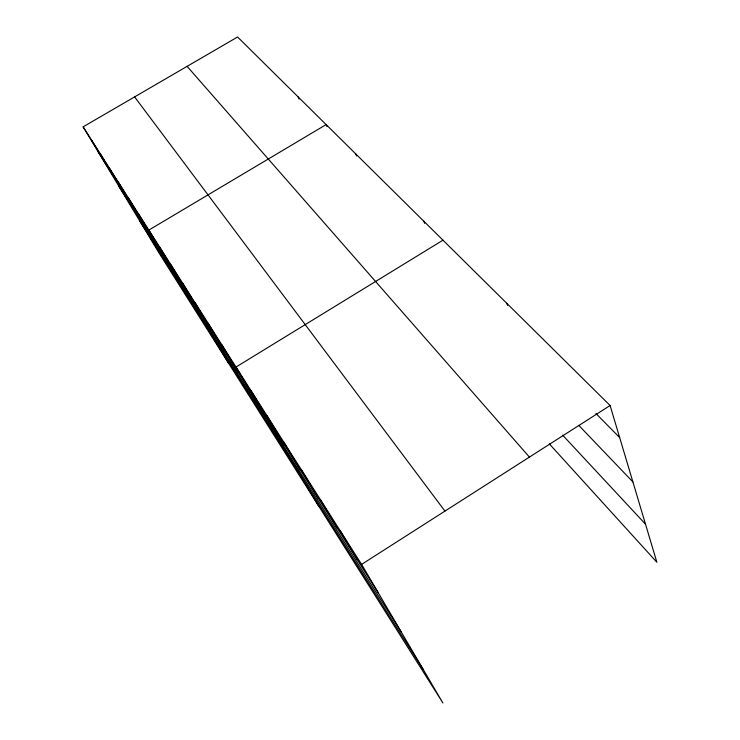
<?xml version="1.0" encoding="UTF-8"?>
<svg xmlns="http://www.w3.org/2000/svg" width="740" height="740" viewBox="0 0 740 740"><rect width="100%" height="100%" fill="white"/><g stroke="black" fill="none" stroke-linecap="round" stroke-linejoin="round"><path stroke-width="1.11" d="M361.61 564.389L610.102 405.511L237.577 37L83.13 126.836L158.48 252.118L442.909 703L361.61 564.389L83.13 126.836M442.973 240.176L236.014 367.04L318.524 505.827M595.941 413.531L619.676 437.571M578.763 425.352L632.904 481.925M562.705 435.203L645.511 524.188M549.311 443.852L656.87 562.243L610.102 405.511M187.109 66.359L529.424 457.089M134.597 96.903L444.953 511.109M97.911 151.413L378.288 592.814M118.881 186.276L401.311 632.08M139.453 220.474L423.215 669.432M118.308 182.105L133.672 207.709M108.965 167.434L124.191 192.779M100.011 153.356L115.079 178.442M91.399 139.832L106.329 164.669M170.903 264.744L186.952 291.597M159.627 247.021L175.547 273.643M228.484 363.09L148.842 230.085L326.127 124.597L327.025 126.66M138.213 213.388L153.865 239.51M128.048 197.404L143.56 223.276M221.676 344.526L238.178 372.248M208.051 323.112L224.451 350.631M195.073 302.725L211.372 330.031M182.706 283.291L198.884 310.375M251.1 390.757L267.769 418.831M301.587 470.076L318.376 498.501M283.818 442.159L300.588 470.501M267.011 415.76L283.744 443.982M320.411 499.648L337.2 528.129M340.382 531.033L357.133 559.514M298.146 96.912L299.08 99.012M355.764 153.911L356.661 156.029M423.807 221.223L424.649 223.36M506.761 303.271L507.52 305.417"/></g></svg>
